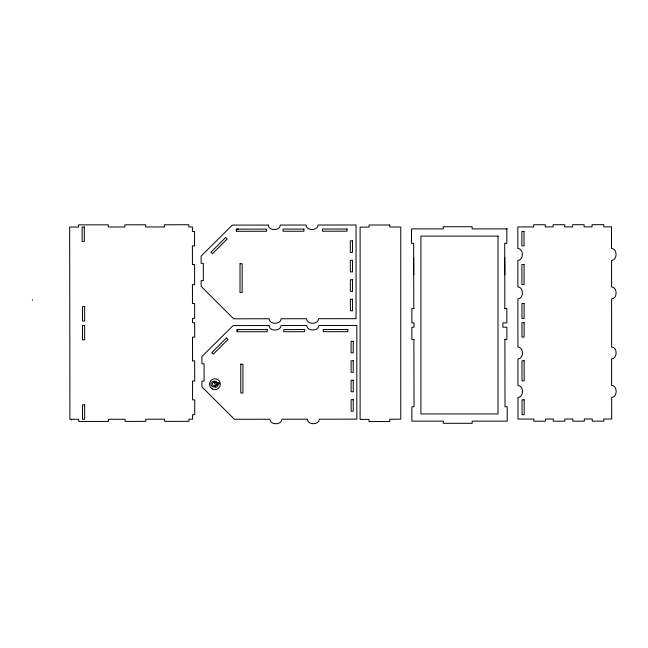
<?xml version="1.0" encoding="UTF-8"?>
<svg xmlns="http://www.w3.org/2000/svg" width="648" height="648" viewBox="0 0 648 648"><rect width="100%" height="100%" fill="white"/><g stroke="black" fill="none" stroke-linecap="round" stroke-linejoin="round"><path stroke-width="0.97" d="M32.4 300.445L32.4 299.822M507.368 228.898L472.165 228.898L472.165 226.735L443.337 226.735L443.337 228.898L411.521 228.898L411.521 243.308L413.683 243.308L413.724 274.76M504.63 308.489L506.793 308.48L506.849 322.874L502.88 322.874L502.88 327.2L506.866 327.191L506.914 339.471L504.752 339.479M268.199 225.067L232.357 225.107L201.139 256.073L201.147 263.339L203.31 263.339L203.326 280.625L201.163 280.625L201.172 286.4L233.636 318.8L269.131 318.759C269.341 324.786 280.892 324.769 281.094 318.751L306.577 318.727C306.788 324.745 318.338 324.737 318.533 318.711L356.06 318.678L356.06 224.986L318.103 225.018C317.868 231.044 306.269 231.061 306.018 225.026L280.284 225.05C280.098 231.174 268.191 230.947 268.288 225.075M238.221 229.165L236.415 229.165L236.382 231.296L266.441 231.263L266.441 229.1L236.382 229.133L236.415 231.328M192.416 264.554L194.586 264.546L194.603 284.626L192.44 284.626L192.48 303.564L194.627 303.564L194.643 318.362L192.472 318.371L192.513 322.72L194.651 322.72L194.667 337.163L192.505 337.163L192.545 360.879M352.504 271.836L350.341 271.836L350.333 260.302L352.496 260.302L352.463 271.836M352.512 279.758L350.349 279.766L350.366 291.292L352.528 291.292M352.536 299.222L350.374 299.222L350.39 310.757L352.553 310.748M414.031 308.48L411.869 308.48L411.869 322.874L414.031 322.874L414.031 327.191L411.869 327.191L411.869 339.471L414.031 339.471M268.969 325.531L233.118 325.579L201.909 356.546L201.917 363.803L204.079 363.803L204.096 381.097L201.933 381.097L201.941 386.872L234.406 419.264L269.9 419.232C270.111 425.25 281.661 425.242 281.864 419.215L307.338 419.191C307.557 425.218 319.108 425.201 319.302 419.183L356.829 419.151L356.829 325.458L318.873 325.482C318.63 331.517 307.031 331.525 306.788 325.499L281.054 325.523C280.868 331.646 268.961 331.42 269.058 325.539M238.991 329.638L237.184 329.638L237.184 331.8M192.521 360.879L194.684 360.879L194.708 380.951L192.545 380.951L192.586 399.897L194.724 399.889L194.74 414.696L192.578 414.696L192.594 419.207L188.957 419.175L188.957 421.346L164.624 421.37L164.616 419.199L145.816 419.224L145.816 421.386L125.088 421.411L125.088 419.24L108.491 419.256L108.491 421.427L78.692 421.459L78.692 419.288L69.919 419.297L69.668 227.043L78.481 227.035L78.473 224.864L108.265 224.832L108.265 227.003L124.902 226.986L124.894 224.816L145.662 224.799L145.662 226.962L164.398 226.946L164.398 224.775L188.762 224.751L188.762 226.922L192.399 226.913L192.407 231.433L194.554 231.433L194.562 245.876L192.399 245.876L192.44 264.554M611.582 346.915C617.601 347.117 617.609 358.66 611.599 358.871L611.623 385.398C617.625 385.601 617.657 397.111 611.663 397.362L611.704 418.981L603.782 418.989L603.782 421.151L592.248 421.16L592.248 418.997L584.318 419.005L584.318 421.168L572.792 421.184L572.792 419.021L564.862 419.029L564.862 421.192L553.327 421.2L553.327 419.037L545.397 419.045L545.405 421.208L533.871 421.224L533.871 419.062L518.011 419.078L517.979 397.451C523.997 397.24 523.981 385.69 517.963 385.495L517.938 358.976C523.957 358.765 523.94 347.215 517.922 347.012L517.898 298.874C523.916 298.663 523.908 287.113 517.882 286.91L517.857 260.399C523.876 260.188 523.868 248.638 517.841 248.435L517.825 226.938L533.677 226.922L533.677 224.759L545.211 224.743L545.211 226.905L553.141 226.897L553.133 224.734L564.667 224.726L564.667 226.889L572.597 226.881L572.597 224.718L584.123 224.702L584.132 226.865L592.053 226.857L592.053 224.694L603.798 224.686L603.806 226.849L611.518 226.841L611.534 248.459C617.552 248.662 617.56 260.204 611.55 260.423L611.574 286.951C617.593 287.153 617.601 298.696 611.591 298.906L611.615 346.915M506.817 228.898L506.874 243.308L504.711 243.316L504.792 274.768M413.683 257.726L413.813 308.48M413.894 339.471L414.04 406.742L411.877 406.742L411.877 421.151L443.337 421.151L443.337 423.314L472.165 423.314L472.165 421.151L507.238 421.151L507.182 406.742L505.019 406.75L504.889 339.479M504.768 257.734L504.841 308.489M71.361 419.297L71.361 420.05M352.463 279.758L352.463 291.292M352.463 299.222L352.463 310.748M84.653 404.879L84.653 419.288L82.49 419.288L82.49 404.879L84.653 404.879M352.471 240.845L352.463 252.372L350.325 252.372L350.309 240.845L352.471 240.845M353.241 341.31L353.225 352.844L351.095 352.844L351.078 341.31L353.241 341.31M389.788 225.01L389.788 227.011L400.78 227.011L400.78 419.126L389.788 419.264L389.788 421.548L369.02 421.548L369.02 419.394L360.11 419.394L360.11 227.148L369.02 227.148L369.02 225.01L389.788 225.01M498.004 236.099L498.004 413.942L420.908 413.942L420.908 236.099L498.004 236.099M240.011 263.728L240.011 292.556L242.174 292.556L242.174 263.728L240.011 263.728M240.781 364.192L240.781 393.02L242.943 393.02L242.943 364.192L240.781 364.192M217.688 383.729L216.448 385.625L216.448 383.729L217.688 383.729M219.032 383.632L216.659 387.253L215.258 387.253L215.258 383.632L214.512 383.632L214.512 382.652L215.258 382.652L215.258 381.38L216.448 381.38L216.448 382.652L219.032 382.652L219.032 383.632M225.65 237.508L210.965 252.194L212.495 253.716L227.181 239.031L225.65 237.508M226.419 337.973L211.734 352.658L213.265 354.189L227.942 339.503L226.419 337.973M214.326 382.361L213.654 382.482A1.66 1.66 0 0 0 213.824 385.771L214.982 385.763L214.982 386.961L213.573 386.969A2.859 2.859 0 0 1 213.038 381.332L214.95 381.194L214.95 382.361L214.326 382.361M84.305 227.035L82.142 227.035L82.142 241.445L84.305 241.445L84.305 227.035M303.912 229.068L283.03 229.084L283.038 231.247L303.92 231.231L303.912 229.068M347.077 229.019L322.477 229.044L322.477 231.206L347.085 231.182L347.077 229.019M524.021 231.417L521.867 231.417L521.875 245.835L524.038 245.835L524.021 231.417M524.062 264.473L521.899 264.473L521.915 284.577L524.078 284.577L524.062 264.473M524.102 303.515L521.94 303.523L521.956 318.395L524.111 318.395L524.102 303.515M84.653 306.617L82.49 306.617L82.49 321.011L84.653 321.011L84.653 306.617M524.111 322.688L521.948 322.688L521.964 337.106L524.127 337.098L524.111 322.688M84.653 325.499L82.49 325.499L82.49 339.771L84.653 339.771L84.653 325.499M267.211 329.573L237.152 329.605L237.152 331.768L267.211 331.736L267.211 329.573M304.682 329.532L283.8 329.557L283.8 331.719L304.682 331.695L304.682 329.532M347.846 329.492L323.247 329.516L323.247 331.679L347.846 331.654L347.846 329.492M353.265 360.766L351.103 360.774L351.111 372.3L353.273 372.3L353.225 360.766M524.143 360.782L521.98 360.782L522.005 380.894L524.167 380.894L524.143 360.782M353.281 380.23L351.119 380.23L351.135 391.765L353.298 391.757L353.225 380.23M353.225 399.686L351.143 399.686L351.151 411.221L353.225 411.221L353.225 399.686M524.183 399.832L522.021 399.832L522.037 414.712L524.2 414.704L524.183 399.832M212.204 388.897A5.451 5.451 0 0 0 220.385 384.175A5.451 5.451 0 0 0 212.204 379.453A5.451 5.451 0 0 0 212.204 388.897"/></g></svg>
